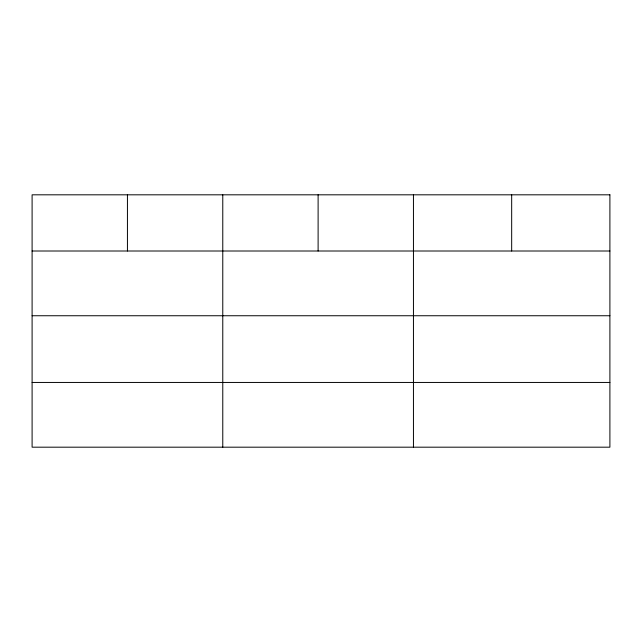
<?xml version="1.0" encoding="UTF-8"?>
<svg xmlns="http://www.w3.org/2000/svg" width="642" height="642" viewBox="0 0 642 642"><rect width="100%" height="100%" fill="white"/><g stroke="black" fill="none" stroke-linecap="round" stroke-linejoin="round"><path stroke-width="0.96" d="M32.1 251.006L609.9 251.006M32.1 315.744L609.9 315.744M32.1 382.447L609.9 382.447M511.674 194.815L511.674 251.006M413.448 194.815L413.448 447.185M318.111 194.815L318.111 251.006M222.774 194.815L222.774 447.185M127.437 194.815L127.437 251.006M609.9 194.815L32.1 194.815L32.1 447.185L609.9 447.185L609.9 194.815"/></g></svg>
